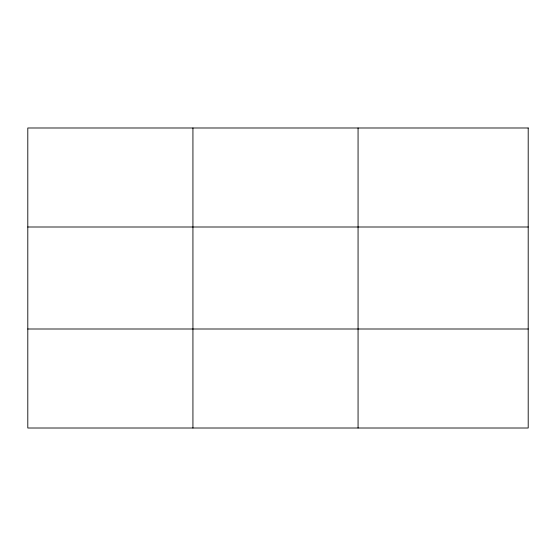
<?xml version="1.0" encoding="UTF-8"?>
<svg xmlns="http://www.w3.org/2000/svg" width="556" height="556" viewBox="0 0 556 556"><rect width="100%" height="100%" fill="white"/><g stroke="black" fill="none" stroke-linecap="round" stroke-linejoin="round"><path stroke-width="0.83" d="M192.932 127.991L192.932 428.009M358.064 127.991L358.064 428.009M27.8 227.001L528.2 227.001M27.8 328.999L528.2 328.999M528.2 127.991L528.2 428.009L27.8 428.009L27.8 127.991L528.2 127.991"/></g></svg>
